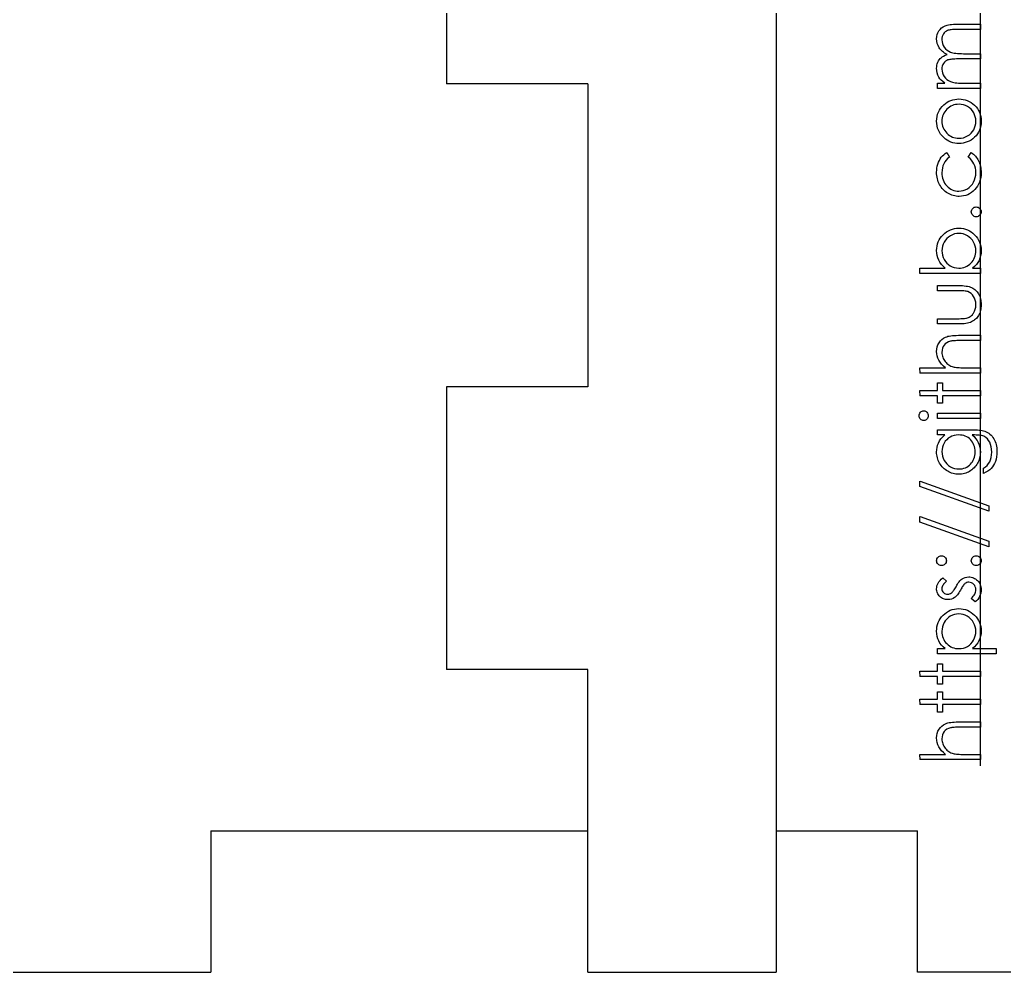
# Model space of a CAD drawing. Header units: millimetres. Extents: x -495 to 17, y 155 to 441.
# Drawn here: x -449.4 to -407.59, y 155.29 to 195.72 of the extents above; entities that cross this region are included whole.
import ezdxf

# ---------------------------------------------------------------- set-up
doc = ezdxf.new("R2010")
doc.units = ezdxf.units.MM

msp = doc.modelspace()

# ---------------------------------------------------------------- linework, layer by layer
at = {"color": 7, "linetype": 'Continuous', "lineweight": 25}
for p, q in [((-417.279, 317.286), (-417.279, 155.286)), ((-431.279, 205), (-431.279, 193)), ((-425.279, 193), (-431.279, 193)), ((-425.279, 193), (-425.279, 180.143)), ((-431.279, 180.143), (-431.279, 168.143)), ((-425.279, 180.143), (-431.279, 180.143)), ((-425.279, 168.143), (-431.279, 168.143)), ((-425.279, 155.286), (-425.279, 168.143)), ((-441.279, 161.286), (-425.279, 161.286)), ((-441.279, 161.286), (-441.279, 155.286)), ((-417.279, 161.286), (-411.279, 161.286)), ((-411.279, 155.286), (-411.279, 161.286)), ((-453.279, 155.286), (-441.279, 155.286)), ((-425.279, 155.286), (-417.279, 155.286)), ((-399.279, 155.286), (-411.279, 155.286))]:
    msp.add_line(p, q, dxfattribs=at)
at = {"color": 7, "linetype": 'Continuous'}
msp.add_line((-408.607, 164.056), (-408.607, 293.248), dxfattribs=at)
at = {"color": 7, "linetype": 'Continuous', "flags": 128}
for points in [[(-410.434, 192.806), (-410.434, 193.03), (-410.434, 193.03), (-410.116, 193.03), (-410.116, 193.03), (-410.198, 193.092), (-410.268, 193.155), (-410.326, 193.219), (-410.373, 193.283), (-410.373, 193.283), (-410.414, 193.374), (-410.443, 193.467), (-410.46, 193.562), (-410.466, 193.66), (-410.466, 193.66), (-410.462, 193.726), (-410.453, 193.79), (-410.436, 193.853), (-410.413, 193.913), (-410.384, 193.971), (-410.352, 194.023), (-410.315, 194.069), (-410.274, 194.11), (-410.226, 194.146), (-410.168, 194.181), (-410.101, 194.212), (-410.024, 194.241), (-410.024, 194.241), (-410.077, 194.272), (-410.126, 194.304), (-410.172, 194.338), (-410.215, 194.373), (-410.254, 194.411), (-410.291, 194.45), (-410.324, 194.491), (-410.353, 194.534), (-410.402, 194.623), (-410.438, 194.716), (-410.459, 194.812), (-410.466, 194.912), (-410.466, 194.912), (-410.46, 195.003), (-410.442, 195.089), (-410.413, 195.17), (-410.371, 195.245), (-410.319, 195.313), (-410.257, 195.371), (-410.186, 195.42), (-410.106, 195.46), (-410.061, 195.476), (-410.01, 195.49), (-409.954, 195.503), (-409.893, 195.513), (-409.827, 195.52), (-409.755, 195.526), (-409.678, 195.529), (-409.596, 195.53), (-409.596, 195.53), (-408.607, 195.53), (-408.607, 195.53), (-408.607, 195.306), (-408.607, 195.306), (-409.597, 195.306), (-409.597, 195.306), (-409.667, 195.305), (-409.732, 195.303), (-409.791, 195.3), (-409.844, 195.295), (-409.891, 195.289), (-409.933, 195.282), (-409.969, 195.273), (-409.999, 195.263), (-410.051, 195.238), (-410.098, 195.206), (-410.139, 195.165), (-410.175, 195.118), (-410.204, 195.064), (-410.225, 195.005), (-410.237, 194.942), (-410.241, 194.873), (-410.241, 194.873), (-410.235, 194.788), (-410.216, 194.707), (-410.185, 194.63), (-410.141, 194.556), (-410.087, 194.489), (-410.024, 194.432), (-409.953, 194.384), (-409.874, 194.346), (-409.829, 194.331), (-409.777, 194.317), (-409.718, 194.306), (-409.651, 194.297), (-409.579, 194.29), (-409.499, 194.284), (-409.411, 194.281), (-409.317, 194.28), (-409.317, 194.28), (-408.607, 194.28), (-408.607, 194.28), (-408.607, 194.056), (-408.607, 194.056), (-409.536, 194.056), (-409.536, 194.056), (-409.614, 194.055), (-409.687, 194.053), (-409.752, 194.05), (-409.812, 194.045), (-409.864, 194.039), (-409.91, 194.032), (-409.949, 194.024), (-409.982, 194.014), (-410.038, 193.989), (-410.088, 193.957), (-410.132, 193.916), (-410.171, 193.868), (-410.202, 193.814), (-410.224, 193.754), (-410.237, 193.69), (-410.241, 193.621), (-410.241, 193.621), (-410.235, 193.54), (-410.217, 193.461), (-410.186, 193.385), (-410.144, 193.312), (-410.09, 193.245), (-410.029, 193.187), (-409.959, 193.138), (-409.881, 193.099), (-409.837, 193.083), (-409.788, 193.069), (-409.732, 193.057), (-409.672, 193.048), (-409.606, 193.04), (-409.535, 193.035), (-409.458, 193.031), (-409.375, 193.03), (-409.375, 193.03), (-408.607, 193.03), (-408.607, 193.03), (-408.607, 192.806), (-408.607, 192.806), (-410.434, 192.806)], [(-410.465, 191.412), (-410.461, 191.515), (-410.447, 191.613), (-410.423, 191.706), (-410.39, 191.796), (-410.348, 191.88), (-410.296, 191.96), (-410.235, 192.035), (-410.165, 192.107), (-410.165, 192.107), (-410.094, 192.165), (-410.021, 192.216), (-409.945, 192.259), (-409.865, 192.294), (-409.782, 192.322), (-409.696, 192.341), (-409.607, 192.353), (-409.515, 192.357), (-409.515, 192.357), (-409.422, 192.353), (-409.333, 192.34), (-409.246, 192.32), (-409.162, 192.291), (-409.081, 192.254), (-409.003, 192.208), (-408.929, 192.155), (-408.857, 192.093), (-408.79, 192.024), (-408.733, 191.951), (-408.685, 191.873), (-408.645, 191.791), (-408.614, 191.703), (-408.592, 191.611), (-408.579, 191.514), (-408.575, 191.412), (-408.575, 191.412), (-408.579, 191.31), (-408.592, 191.213), (-408.614, 191.121), (-408.645, 191.033), (-408.685, 190.95), (-408.733, 190.872), (-408.79, 190.799), (-408.857, 190.73), (-408.929, 190.668), (-409.003, 190.615), (-409.081, 190.569), (-409.162, 190.532), (-409.246, 190.503), (-409.333, 190.482), (-409.422, 190.47), (-409.515, 190.466), (-409.515, 190.466), (-409.607, 190.47), (-409.696, 190.481), (-409.781, 190.501), (-409.864, 190.529), (-409.943, 190.564), (-410.02, 190.607), (-410.093, 190.658), (-410.163, 190.716), (-410.163, 190.716), (-410.234, 190.787), (-410.295, 190.863), (-410.347, 190.943), (-410.39, 191.028), (-410.423, 191.117), (-410.447, 191.211), (-410.461, 191.31), (-410.466, 191.412)], [(-410.241, 191.411), (-410.238, 191.339), (-410.228, 191.269), (-410.211, 191.201), (-410.188, 191.137), (-410.158, 191.074), (-410.122, 191.014), (-410.078, 190.957), (-410.028, 190.903), (-409.974, 190.853), (-409.916, 190.81), (-409.856, 190.773), (-409.793, 190.743), (-409.727, 190.72), (-409.659, 190.704), (-409.588, 190.694), (-409.514, 190.69), (-409.514, 190.69), (-409.418, 190.696), (-409.325, 190.714), (-409.236, 190.745), (-409.15, 190.787), (-409.071, 190.84), (-409.001, 190.901), (-408.941, 190.971), (-408.891, 191.049), (-408.851, 191.134), (-408.822, 191.222), (-408.804, 191.315), (-408.799, 191.411), (-408.799, 191.411), (-408.804, 191.508), (-408.822, 191.601), (-408.851, 191.689), (-408.891, 191.774), (-408.941, 191.852), (-409.001, 191.922), (-409.071, 191.983), (-409.15, 192.035), (-409.236, 192.078), (-409.325, 192.109), (-409.418, 192.127), (-409.514, 192.133), (-409.514, 192.133), (-409.588, 192.129), (-409.659, 192.119), (-409.727, 192.103), (-409.793, 192.08), (-409.856, 192.049), (-409.916, 192.012), (-409.974, 191.969), (-410.028, 191.919), (-410.078, 191.865), (-410.122, 191.808), (-410.158, 191.748), (-410.188, 191.686), (-410.211, 191.621), (-410.228, 191.554), (-410.238, 191.484), (-410.241, 191.411)], [(-410.037, 190.081), (-409.921, 189.894), (-409.921, 189.894), (-409.996, 189.83), (-410.061, 189.76), (-410.116, 189.686), (-410.161, 189.606), (-410.196, 189.519), (-410.221, 189.428), (-410.236, 189.331), (-410.241, 189.228), (-410.241, 189.228), (-410.238, 189.146), (-410.228, 189.067), (-410.212, 188.992), (-410.189, 188.92), (-410.16, 188.852), (-410.124, 188.788), (-410.081, 188.727), (-410.032, 188.669), (-409.979, 188.617), (-409.922, 188.572), (-409.863, 188.533), (-409.801, 188.502), (-409.736, 188.478), (-409.669, 188.461), (-409.598, 188.45), (-409.525, 188.447), (-409.525, 188.447), (-409.429, 188.453), (-409.336, 188.472), (-409.247, 188.504), (-409.16, 188.549), (-409.079, 188.605), (-409.007, 188.671), (-408.946, 188.745), (-408.894, 188.83), (-408.852, 188.922), (-408.822, 189.019), (-408.805, 189.122), (-408.799, 189.23), (-408.799, 189.23), (-408.804, 189.329), (-408.819, 189.424), (-408.844, 189.513), (-408.879, 189.599), (-408.924, 189.68), (-408.979, 189.755), (-409.044, 189.827), (-409.119, 189.894), (-409.119, 189.894), (-408.996, 190.081), (-408.996, 190.081), (-408.948, 190.047), (-408.902, 190.01), (-408.859, 189.97), (-408.818, 189.928), (-408.781, 189.883), (-408.746, 189.834), (-408.714, 189.783), (-408.685, 189.729), (-408.659, 189.673), (-408.637, 189.615), (-408.618, 189.555), (-408.602, 189.493), (-408.59, 189.43), (-408.582, 189.364), (-408.576, 189.296), (-408.575, 189.226), (-408.575, 189.226), (-408.579, 189.12), (-408.592, 189.019), (-408.613, 188.922), (-408.642, 188.83), (-408.681, 188.743), (-408.727, 188.66), (-408.782, 188.581), (-408.846, 188.508), (-408.916, 188.441), (-408.989, 188.383), (-409.066, 188.334), (-409.146, 188.294), (-409.231, 188.262), (-409.318, 188.24), (-409.41, 188.227), (-409.505, 188.222), (-409.505, 188.222), (-409.57, 188.224), (-409.633, 188.231), (-409.696, 188.241), (-409.757, 188.256), (-409.817, 188.274), (-409.876, 188.297), (-409.934, 188.325), (-409.99, 188.356), (-410.045, 188.391), (-410.096, 188.429), (-410.145, 188.47), (-410.19, 188.514), (-410.232, 188.561), (-410.271, 188.612), (-410.307, 188.666), (-410.34, 188.723), (-410.369, 188.782), (-410.395, 188.843), (-410.417, 188.905), (-410.434, 188.97), (-410.448, 189.036), (-410.458, 189.104), (-410.464, 189.173), (-410.466, 189.245), (-410.466, 189.245), (-410.462, 189.335), (-410.452, 189.423), (-410.435, 189.51), (-410.41, 189.595), (-410.38, 189.676), (-410.346, 189.751), (-410.308, 189.819), (-410.265, 189.882), (-410.217, 189.938), (-410.164, 189.99), (-410.104, 190.038), (-410.037, 190.081)], [(-408.991, 187.565), (-408.987, 187.607), (-408.976, 187.645), (-408.957, 187.68), (-408.931, 187.713), (-408.899, 187.739), (-408.864, 187.759), (-408.825, 187.77), (-408.783, 187.774), (-408.783, 187.774), (-408.742, 187.77), (-408.703, 187.759), (-408.668, 187.739), (-408.636, 187.713), (-408.609, 187.68), (-408.59, 187.645), (-408.579, 187.607), (-408.575, 187.565), (-408.575, 187.565), (-408.579, 187.524), (-408.59, 187.486), (-408.609, 187.45), (-408.636, 187.418), (-408.668, 187.392), (-408.703, 187.373), (-408.742, 187.361), (-408.783, 187.357), (-408.783, 187.357), (-408.825, 187.361), (-408.864, 187.373), (-408.899, 187.392), (-408.931, 187.418), (-408.957, 187.45), (-408.976, 187.486), (-408.987, 187.524), (-408.991, 187.565)], [(-408.607, 184.953), (-411.171, 184.953), (-411.171, 184.953), (-411.171, 185.177), (-411.171, 185.177), (-410.102, 185.177), (-410.102, 185.177), (-410.188, 185.255), (-410.261, 185.337), (-410.324, 185.423), (-410.375, 185.514), (-410.415, 185.61), (-410.443, 185.709), (-410.46, 185.814), (-410.466, 185.923), (-410.466, 185.923), (-410.461, 186.019), (-410.448, 186.113), (-410.427, 186.203), (-410.396, 186.289), (-410.357, 186.371), (-410.31, 186.45), (-410.254, 186.525), (-410.189, 186.597), (-410.118, 186.662), (-410.043, 186.719), (-409.964, 186.767), (-409.882, 186.807), (-409.797, 186.837), (-409.707, 186.859), (-409.614, 186.872), (-409.517, 186.876), (-409.517, 186.876), (-409.421, 186.872), (-409.329, 186.859), (-409.24, 186.837), (-409.155, 186.806), (-409.073, 186.766), (-408.996, 186.717), (-408.921, 186.66), (-408.851, 186.594), (-408.786, 186.522), (-408.73, 186.446), (-408.682, 186.367), (-408.644, 186.284), (-408.613, 186.197), (-408.592, 186.107), (-408.579, 186.013), (-408.575, 185.916), (-408.575, 185.916), (-408.58, 185.804), (-408.597, 185.699), (-408.625, 185.599), (-408.663, 185.504), (-408.714, 185.414), (-408.778, 185.33), (-408.855, 185.251), (-408.945, 185.177), (-408.945, 185.177), (-408.607, 185.177), (-408.607, 185.177), (-408.607, 184.953)], [(-408.799, 185.914), (-408.805, 186.012), (-408.822, 186.106), (-408.852, 186.196), (-408.893, 186.283), (-408.945, 186.363), (-409.006, 186.435), (-409.077, 186.498), (-409.157, 186.552), (-409.244, 186.596), (-409.332, 186.627), (-409.423, 186.646), (-409.517, 186.652), (-409.517, 186.652), (-409.61, 186.645), (-409.702, 186.627), (-409.791, 186.595), (-409.878, 186.551), (-409.959, 186.496), (-410.031, 186.433), (-410.093, 186.361), (-410.146, 186.28), (-410.188, 186.194), (-410.217, 186.104), (-410.235, 186.012), (-410.241, 185.917), (-410.241, 185.917), (-410.235, 185.82), (-410.217, 185.726), (-410.188, 185.634), (-410.146, 185.544), (-410.093, 185.461), (-410.033, 185.388), (-409.965, 185.325), (-409.888, 185.272), (-409.805, 185.231), (-409.716, 185.201), (-409.622, 185.184), (-409.524, 185.177), (-409.524, 185.177), (-409.448, 185.181), (-409.375, 185.191), (-409.306, 185.208), (-409.24, 185.231), (-409.177, 185.261), (-409.117, 185.297), (-409.06, 185.34), (-409.007, 185.39), (-408.958, 185.444), (-408.916, 185.503), (-408.88, 185.563), (-408.851, 185.627), (-408.828, 185.694), (-408.812, 185.764), (-408.802, 185.838), (-408.799, 185.914)], [(-410.434, 182.806), (-410.434, 183.03), (-410.434, 183.03), (-409.586, 183.03), (-409.586, 183.03), (-409.512, 183.031), (-409.443, 183.032), (-409.381, 183.035), (-409.324, 183.039), (-409.274, 183.044), (-409.23, 183.05), (-409.192, 183.057), (-409.159, 183.066), (-409.159, 183.066), (-409.118, 183.081), (-409.08, 183.098), (-409.044, 183.119), (-409.01, 183.143), (-408.978, 183.17), (-408.948, 183.2), (-408.921, 183.232), (-408.896, 183.268), (-408.854, 183.347), (-408.823, 183.433), (-408.805, 183.526), (-408.799, 183.627), (-408.799, 183.627), (-408.805, 183.727), (-408.822, 183.819), (-408.852, 183.903), (-408.893, 183.979), (-408.944, 184.046), (-409.002, 184.101), (-409.068, 184.146), (-409.141, 184.179), (-409.141, 184.179), (-409.171, 184.187), (-409.208, 184.195), (-409.253, 184.201), (-409.305, 184.207), (-409.364, 184.211), (-409.431, 184.213), (-409.505, 184.215), (-409.586, 184.216), (-409.586, 184.216), (-410.434, 184.216), (-410.434, 184.216), (-410.434, 184.44), (-410.434, 184.44), (-409.544, 184.44), (-409.544, 184.44), (-409.453, 184.439), (-409.368, 184.435), (-409.289, 184.428), (-409.215, 184.418), (-409.147, 184.405), (-409.086, 184.39), (-409.03, 184.371), (-408.979, 184.35), (-408.933, 184.326), (-408.89, 184.3), (-408.849, 184.27), (-408.81, 184.237), (-408.774, 184.202), (-408.741, 184.164), (-408.71, 184.123), (-408.682, 184.079), (-408.657, 184.032), (-408.635, 183.983), (-408.617, 183.93), (-408.602, 183.875), (-408.59, 183.816), (-408.581, 183.755), (-408.576, 183.692), (-408.575, 183.625), (-408.575, 183.625), (-408.576, 183.558), (-408.581, 183.494), (-408.59, 183.433), (-408.602, 183.374), (-408.617, 183.319), (-408.635, 183.266), (-408.657, 183.216), (-408.682, 183.169), (-408.71, 183.125), (-408.741, 183.083), (-408.774, 183.045), (-408.81, 183.009), (-408.85, 182.976), (-408.891, 182.947), (-408.935, 182.92), (-408.982, 182.896), (-409.033, 182.875), (-409.09, 182.856), (-409.153, 182.841), (-409.223, 182.828), (-409.298, 182.818), (-409.379, 182.811), (-409.467, 182.807), (-409.561, 182.806), (-409.561, 182.806), (-410.434, 182.806)], [(-411.17, 180.722), (-411.171, 180.947), (-411.171, 180.947), (-410.088, 180.947), (-410.088, 180.947), (-410.177, 181.021), (-410.254, 181.099), (-410.319, 181.18), (-410.372, 181.265), (-410.413, 181.354), (-410.442, 181.447), (-410.46, 181.542), (-410.466, 181.642), (-410.466, 181.642), (-410.459, 181.743), (-410.44, 181.838), (-410.407, 181.927), (-410.362, 182.01), (-410.306, 182.086), (-410.241, 182.151), (-410.168, 182.205), (-410.085, 182.248), (-410.038, 182.266), (-409.985, 182.282), (-409.927, 182.295), (-409.862, 182.306), (-409.79, 182.314), (-409.713, 182.32), (-409.629, 182.324), (-409.54, 182.325), (-409.54, 182.325), (-408.607, 182.325), (-408.607, 182.325), (-408.607, 182.101), (-408.607, 182.101), (-409.466, 182.101), (-409.466, 182.101), (-409.541, 182.1), (-409.609, 182.099), (-409.67, 182.097), (-409.725, 182.094), (-409.774, 182.091), (-409.817, 182.086), (-409.853, 182.081), (-409.882, 182.075), (-409.882, 182.075), (-409.966, 182.047), (-410.038, 182.011), (-410.101, 181.966), (-410.151, 181.912), (-410.191, 181.848), (-410.219, 181.776), (-410.236, 181.693), (-410.241, 181.602), (-410.241, 181.602), (-410.239, 181.548), (-410.233, 181.496), (-410.222, 181.444), (-410.206, 181.394), (-410.187, 181.346), (-410.163, 181.299), (-410.135, 181.254), (-410.102, 181.21), (-410.066, 181.168), (-410.028, 181.131), (-409.988, 181.096), (-409.946, 181.066), (-409.902, 181.039), (-409.856, 181.016), (-409.808, 180.997), (-409.757, 180.981), (-409.757, 180.981), (-409.721, 180.973), (-409.677, 180.966), (-409.627, 180.96), (-409.569, 180.955), (-409.504, 180.952), (-409.432, 180.949), (-409.353, 180.947), (-409.267, 180.947), (-409.267, 180.947), (-408.607, 180.947), (-408.607, 180.947), (-408.607, 180.722), (-408.607, 180.722), (-411.171, 180.722)], [(-411.17, 179.761), (-411.171, 179.985), (-411.171, 179.985), (-410.434, 179.985), (-410.434, 179.985), (-410.434, 180.306), (-410.434, 180.306), (-410.209, 180.306), (-410.209, 180.306), (-410.209, 179.985), (-410.209, 179.985), (-408.607, 179.985), (-408.607, 179.985), (-408.607, 179.761), (-408.607, 179.761), (-410.209, 179.761), (-410.209, 179.761), (-410.209, 179.44), (-410.209, 179.44), (-410.434, 179.44), (-410.434, 179.44), (-410.434, 179.761), (-410.434, 179.761), (-411.171, 179.761)], [(-411.203, 178.91), (-411.199, 178.952), (-411.189, 178.991), (-411.171, 179.026), (-411.146, 179.058), (-411.117, 179.085), (-411.084, 179.104), (-411.048, 179.116), (-411.009, 179.12), (-411.009, 179.12), (-410.972, 179.116), (-410.937, 179.104), (-410.904, 179.085), (-410.875, 179.058), (-410.85, 179.026), (-410.832, 178.991), (-410.822, 178.952), (-410.818, 178.91), (-410.818, 178.91), (-410.822, 178.869), (-410.832, 178.832), (-410.85, 178.796), (-410.875, 178.764), (-410.904, 178.738), (-410.937, 178.719), (-410.972, 178.707), (-411.009, 178.703), (-411.009, 178.703), (-411.048, 178.707), (-411.084, 178.719), (-411.117, 178.738), (-411.146, 178.764), (-411.171, 178.796), (-411.189, 178.832), (-411.199, 178.869), (-411.203, 178.91)], [(-410.434, 178.799), (-410.434, 179.024), (-410.434, 179.024), (-408.607, 179.024), (-408.607, 179.024), (-408.607, 178.799), (-408.607, 178.799), (-410.434, 178.799)], [(-410.434, 178.094), (-410.434, 178.319), (-410.434, 178.319), (-408.984, 178.319), (-408.984, 178.319), (-408.891, 178.318), (-408.805, 178.315), (-408.725, 178.309), (-408.652, 178.302), (-408.585, 178.292), (-408.525, 178.281), (-408.471, 178.267), (-408.423, 178.252), (-408.423, 178.252), (-408.362, 178.227), (-408.305, 178.198), (-408.252, 178.165), (-408.201, 178.127), (-408.155, 178.085), (-408.112, 178.04), (-408.073, 177.989), (-408.037, 177.935), (-408.005, 177.877), (-407.978, 177.817), (-407.955, 177.753), (-407.936, 177.687), (-407.921, 177.617), (-407.91, 177.545), (-407.903, 177.47), (-407.901, 177.393), (-407.901, 177.393), (-407.905, 177.279), (-407.918, 177.172), (-407.939, 177.071), (-407.969, 176.975), (-408.005, 176.887), (-408.047, 176.807), (-408.095, 176.736), (-408.148, 176.674), (-408.211, 176.617), (-408.287, 176.562), (-408.376, 176.51), (-408.478, 176.46), (-408.478, 176.46), (-408.478, 176.684), (-408.478, 176.684), (-408.394, 176.74), (-408.322, 176.805), (-408.262, 176.877), (-408.212, 176.957), (-408.174, 177.045), (-408.147, 177.144), (-408.131, 177.252), (-408.126, 177.371), (-408.126, 177.371), (-408.131, 177.488), (-408.147, 177.596), (-408.174, 177.694), (-408.212, 177.783), (-408.259, 177.861), (-408.31, 177.927), (-408.367, 177.98), (-408.429, 178.023), (-408.465, 178.04), (-408.505, 178.054), (-408.552, 178.066), (-408.603, 178.076), (-408.66, 178.084), (-408.722, 178.09), (-408.789, 178.093), (-408.862, 178.094), (-408.862, 178.094), (-408.957, 178.094), (-408.957, 178.094), (-408.877, 178.024), (-408.807, 177.947), (-408.747, 177.862), (-408.697, 177.77), (-408.658, 177.673), (-408.629, 177.573), (-408.612, 177.47), (-408.607, 177.364), (-408.607, 177.364), (-408.609, 177.301), (-408.614, 177.24), (-408.624, 177.179), (-408.638, 177.12), (-408.655, 177.061), (-408.676, 177.003), (-408.702, 176.946), (-408.731, 176.891), (-408.763, 176.837), (-408.798, 176.787), (-408.836, 176.739), (-408.877, 176.694), (-408.92, 176.653), (-408.965, 176.615), (-409.014, 176.58), (-409.065, 176.548), (-409.118, 176.52), (-409.173, 176.496), (-409.228, 176.475), (-409.285, 176.458), (-409.343, 176.445), (-409.403, 176.435), (-409.464, 176.429), (-409.526, 176.427), (-409.526, 176.427), (-409.588, 176.429), (-409.65, 176.436), (-409.71, 176.445), (-409.769, 176.459), (-409.827, 176.477), (-409.884, 176.498), (-409.94, 176.524), (-409.995, 176.553), (-410.048, 176.586), (-410.098, 176.622), (-410.145, 176.661), (-410.19, 176.703), (-410.231, 176.749), (-410.27, 176.797), (-410.306, 176.848), (-410.339, 176.902), (-410.368, 176.958), (-410.394, 177.014), (-410.416, 177.072), (-410.434, 177.13), (-410.448, 177.189), (-410.458, 177.249), (-410.464, 177.31), (-410.466, 177.371), (-410.466, 177.371), (-410.461, 177.472), (-410.446, 177.569), (-410.422, 177.662), (-410.388, 177.753), (-410.342, 177.84), (-410.281, 177.927), (-410.205, 178.011), (-410.114, 178.094), (-410.114, 178.094), (-410.434, 178.094)], [(-410.241, 177.389), (-410.235, 177.291), (-410.217, 177.196), (-410.188, 177.106), (-410.146, 177.018), (-410.093, 176.937), (-410.032, 176.865), (-409.961, 176.803), (-409.882, 176.749), (-409.796, 176.706), (-409.706, 176.676), (-409.613, 176.658), (-409.517, 176.652), (-409.517, 176.652), (-409.444, 176.655), (-409.375, 176.664), (-409.308, 176.68), (-409.245, 176.702), (-409.186, 176.73), (-409.129, 176.765), (-409.075, 176.806), (-409.025, 176.853), (-408.98, 176.905), (-408.94, 176.961), (-408.907, 177.021), (-408.88, 177.085), (-408.859, 177.152), (-408.843, 177.223), (-408.834, 177.297), (-408.831, 177.376), (-408.831, 177.376), (-408.834, 177.455), (-408.843, 177.53), (-408.858, 177.601), (-408.879, 177.668), (-408.906, 177.731), (-408.94, 177.79), (-408.979, 177.846), (-409.024, 177.897), (-409.074, 177.943), (-409.128, 177.983), (-409.186, 178.017), (-409.247, 178.045), (-409.312, 178.067), (-409.381, 178.082), (-409.453, 178.091), (-409.53, 178.094), (-409.53, 178.094), (-409.63, 178.089), (-409.723, 178.072), (-409.812, 178.043), (-409.895, 178.004), (-409.971, 177.953), (-410.038, 177.894), (-410.098, 177.825), (-410.149, 177.747), (-410.189, 177.662), (-410.218, 177.574), (-410.235, 177.483), (-410.241, 177.389)], [(-411.17, 176.139), (-408.254, 175.093), (-408.254, 175.093), (-408.254, 174.857), (-408.254, 174.857), (-411.171, 175.903), (-411.171, 175.903), (-411.171, 176.139)], [(-411.17, 174.633), (-408.254, 173.587), (-408.254, 173.587), (-408.254, 173.351), (-408.254, 173.351), (-411.171, 174.396), (-411.171, 174.396), (-411.171, 174.633)], [(-410.465, 172.758), (-410.462, 172.799), (-410.451, 172.838), (-410.432, 172.873), (-410.405, 172.905), (-410.373, 172.931), (-410.338, 172.951), (-410.299, 172.962), (-410.257, 172.966), (-410.257, 172.966), (-410.215, 172.962), (-410.177, 172.951), (-410.142, 172.931), (-410.11, 172.905), (-410.083, 172.873), (-410.064, 172.838), (-410.053, 172.799), (-410.049, 172.758), (-410.049, 172.758), (-410.053, 172.716), (-410.064, 172.678), (-410.083, 172.642), (-410.11, 172.61), (-410.142, 172.584), (-410.177, 172.565), (-410.215, 172.553), (-410.257, 172.549), (-410.257, 172.549), (-410.298, 172.553), (-410.337, 172.565), (-410.372, 172.584), (-410.404, 172.61), (-410.431, 172.642), (-410.45, 172.678), (-410.462, 172.716), (-410.466, 172.758)], [(-408.991, 172.758), (-408.987, 172.799), (-408.976, 172.838), (-408.957, 172.873), (-408.931, 172.905), (-408.899, 172.931), (-408.864, 172.951), (-408.825, 172.962), (-408.783, 172.966), (-408.783, 172.966), (-408.742, 172.962), (-408.703, 172.951), (-408.668, 172.931), (-408.636, 172.905), (-408.609, 172.873), (-408.59, 172.838), (-408.579, 172.799), (-408.575, 172.758), (-408.575, 172.758), (-408.579, 172.716), (-408.59, 172.678), (-408.609, 172.642), (-408.636, 172.61), (-408.668, 172.584), (-408.703, 172.565), (-408.742, 172.553), (-408.783, 172.549), (-408.783, 172.549), (-408.825, 172.553), (-408.864, 172.565), (-408.899, 172.584), (-408.931, 172.61), (-408.957, 172.642), (-408.976, 172.678), (-408.987, 172.716), (-408.991, 172.758)], [(-410.206, 172.036), (-410.049, 171.884), (-410.049, 171.884), (-410.094, 171.844), (-410.133, 171.804), (-410.166, 171.764), (-410.193, 171.725), (-410.214, 171.685), (-410.229, 171.646), (-410.238, 171.607), (-410.241, 171.569), (-410.241, 171.569), (-410.237, 171.522), (-410.223, 171.478), (-410.2, 171.438), (-410.168, 171.401), (-410.129, 171.37), (-410.087, 171.349), (-410.043, 171.336), (-409.995, 171.331), (-409.995, 171.331), (-409.952, 171.335), (-409.911, 171.347), (-409.87, 171.366), (-409.83, 171.393), (-409.83, 171.393), (-409.809, 171.411), (-409.788, 171.433), (-409.765, 171.459), (-409.742, 171.49), (-409.718, 171.525), (-409.693, 171.564), (-409.668, 171.607), (-409.641, 171.654), (-409.641, 171.654), (-409.608, 171.712), (-409.576, 171.766), (-409.543, 171.814), (-409.511, 171.858), (-409.479, 171.896), (-409.447, 171.93), (-409.416, 171.959), (-409.385, 171.983), (-409.385, 171.983), (-409.32, 172.02), (-409.251, 172.047), (-409.179, 172.063), (-409.102, 172.069), (-409.102, 172.069), (-409.048, 172.066), (-408.996, 172.059), (-408.946, 172.047), (-408.899, 172.03), (-408.853, 172.008), (-408.809, 171.982), (-408.768, 171.951), (-408.728, 171.915), (-408.692, 171.876), (-408.661, 171.834), (-408.635, 171.79), (-408.613, 171.743), (-408.596, 171.694), (-408.584, 171.643), (-408.577, 171.589), (-408.575, 171.533), (-408.575, 171.533), (-408.579, 171.458), (-408.591, 171.384), (-408.612, 171.312), (-408.641, 171.241), (-408.677, 171.175), (-408.719, 171.114), (-408.767, 171.059), (-408.822, 171.011), (-408.822, 171.011), (-408.991, 171.16), (-408.991, 171.16), (-408.946, 171.203), (-408.907, 171.246), (-408.874, 171.291), (-408.847, 171.335), (-408.826, 171.381), (-408.811, 171.427), (-408.802, 171.474), (-408.799, 171.522), (-408.799, 171.522), (-408.804, 171.586), (-408.821, 171.646), (-408.848, 171.7), (-408.887, 171.75), (-408.932, 171.791), (-408.982, 171.821), (-409.035, 171.838), (-409.093, 171.844), (-409.093, 171.844), (-409.14, 171.84), (-409.185, 171.829), (-409.228, 171.81), (-409.267, 171.783), (-409.267, 171.783), (-409.286, 171.765), (-409.307, 171.742), (-409.329, 171.715), (-409.351, 171.683), (-409.376, 171.646), (-409.401, 171.604), (-409.427, 171.557), (-409.455, 171.506), (-409.455, 171.506), (-409.487, 171.45), (-409.519, 171.399), (-409.55, 171.353), (-409.581, 171.311), (-409.612, 171.274), (-409.643, 171.242), (-409.674, 171.214), (-409.705, 171.191), (-409.705, 171.191), (-409.768, 171.154), (-409.837, 171.128), (-409.909, 171.112), (-409.986, 171.107), (-409.986, 171.107), (-410.037, 171.109), (-410.085, 171.115), (-410.131, 171.126), (-410.175, 171.14), (-410.217, 171.158), (-410.257, 171.181), (-410.294, 171.207), (-410.329, 171.238), (-410.361, 171.272), (-410.389, 171.308), (-410.413, 171.346), (-410.432, 171.386), (-410.447, 171.428), (-410.457, 171.473), (-410.464, 171.52), (-410.466, 171.569), (-410.466, 171.569), (-410.462, 171.627), (-410.45, 171.685), (-410.429, 171.743), (-410.4, 171.802), (-410.364, 171.86), (-410.319, 171.919), (-410.267, 171.978), (-410.206, 172.036)], [(-410.434, 168.799), (-410.434, 169.024), (-410.434, 169.024), (-410.095, 169.024), (-410.095, 169.024), (-410.185, 169.097), (-410.262, 169.176), (-410.326, 169.26), (-410.377, 169.35), (-410.416, 169.445), (-410.444, 169.545), (-410.46, 169.651), (-410.466, 169.762), (-410.466, 169.762), (-410.461, 169.859), (-410.449, 169.953), (-410.427, 170.043), (-410.396, 170.13), (-410.358, 170.213), (-410.31, 170.292), (-410.254, 170.368), (-410.19, 170.44), (-410.119, 170.507), (-410.044, 170.564), (-409.967, 170.612), (-409.886, 170.652), (-409.801, 170.683), (-409.712, 170.705), (-409.62, 170.718), (-409.525, 170.722), (-409.525, 170.722), (-409.428, 170.718), (-409.334, 170.705), (-409.245, 170.683), (-409.158, 170.653), (-409.076, 170.613), (-408.997, 170.565), (-408.923, 170.509), (-408.852, 170.443), (-408.786, 170.371), (-408.73, 170.296), (-408.683, 170.217), (-408.644, 170.135), (-408.614, 170.049), (-408.592, 169.959), (-408.579, 169.865), (-408.575, 169.769), (-408.575, 169.769), (-408.58, 169.66), (-408.597, 169.555), (-408.626, 169.456), (-408.666, 169.36), (-408.717, 169.27), (-408.779, 169.183), (-408.853, 169.101), (-408.938, 169.024), (-408.938, 169.024), (-407.934, 169.024), (-407.934, 169.024), (-407.934, 168.799), (-407.934, 168.799), (-410.434, 168.799)], [(-410.241, 169.76), (-410.238, 169.684), (-410.228, 169.611), (-410.212, 169.54), (-410.189, 169.473), (-410.16, 169.409), (-410.125, 169.349), (-410.082, 169.291), (-410.033, 169.236), (-409.98, 169.186), (-409.923, 169.143), (-409.863, 169.107), (-409.8, 169.077), (-409.734, 169.054), (-409.664, 169.037), (-409.592, 169.027), (-409.516, 169.024), (-409.516, 169.024), (-409.417, 169.03), (-409.323, 169.047), (-409.235, 169.077), (-409.151, 169.118), (-409.074, 169.171), (-409.006, 169.234), (-408.946, 169.307), (-408.894, 169.39), (-408.853, 169.48), (-408.822, 169.572), (-408.805, 169.666), (-408.799, 169.763), (-408.799, 169.763), (-408.805, 169.858), (-408.823, 169.951), (-408.853, 170.04), (-408.895, 170.126), (-408.947, 170.207), (-409.009, 170.279), (-409.081, 170.342), (-409.163, 170.397), (-409.25, 170.441), (-409.338, 170.473), (-409.429, 170.491), (-409.523, 170.498), (-409.523, 170.498), (-409.616, 170.492), (-409.707, 170.473), (-409.797, 170.442), (-409.883, 170.398), (-409.963, 170.344), (-410.034, 170.281), (-410.095, 170.209), (-410.147, 170.129), (-410.188, 170.042), (-410.218, 169.952), (-410.235, 169.858), (-410.241, 169.76)], [(-411.17, 167.838), (-411.171, 168.062), (-411.171, 168.062), (-410.434, 168.062), (-410.434, 168.062), (-410.434, 168.383), (-410.434, 168.383), (-410.209, 168.383), (-410.209, 168.383), (-410.209, 168.062), (-410.209, 168.062), (-408.607, 168.062), (-408.607, 168.062), (-408.607, 167.838), (-408.607, 167.838), (-410.209, 167.838), (-410.209, 167.838), (-410.209, 167.517), (-410.209, 167.517), (-410.434, 167.517), (-410.434, 167.517), (-410.434, 167.838), (-410.434, 167.838), (-411.171, 167.838)], [(-411.17, 166.652), (-411.171, 166.876), (-411.171, 166.876), (-410.434, 166.876), (-410.434, 166.876), (-410.434, 167.197), (-410.434, 167.197), (-410.209, 167.197), (-410.209, 167.197), (-410.209, 166.876), (-410.209, 166.876), (-408.607, 166.876), (-408.607, 166.876), (-408.607, 166.652), (-408.607, 166.652), (-410.209, 166.652), (-410.209, 166.652), (-410.209, 166.331), (-410.209, 166.331), (-410.434, 166.331), (-410.434, 166.331), (-410.434, 166.652), (-410.434, 166.652), (-411.171, 166.652)], [(-411.17, 164.312), (-411.171, 164.536), (-411.171, 164.536), (-410.088, 164.536), (-410.088, 164.536), (-410.177, 164.611), (-410.254, 164.689), (-410.319, 164.77), (-410.372, 164.855), (-410.413, 164.944), (-410.442, 165.036), (-410.46, 165.132), (-410.466, 165.232), (-410.466, 165.232), (-410.459, 165.333), (-410.44, 165.428), (-410.407, 165.517), (-410.362, 165.6), (-410.306, 165.675), (-410.241, 165.74), (-410.168, 165.794), (-410.085, 165.838), (-410.038, 165.856), (-409.985, 165.872), (-409.927, 165.885), (-409.862, 165.896), (-409.79, 165.904), (-409.713, 165.91), (-409.629, 165.914), (-409.54, 165.915), (-409.54, 165.915), (-408.607, 165.915), (-408.607, 165.915), (-408.607, 165.69), (-408.607, 165.69), (-409.466, 165.69), (-409.466, 165.69), (-409.541, 165.69), (-409.609, 165.689), (-409.67, 165.687), (-409.725, 165.684), (-409.774, 165.68), (-409.817, 165.676), (-409.853, 165.67), (-409.882, 165.664), (-409.882, 165.664), (-409.966, 165.637), (-410.038, 165.601), (-410.101, 165.556), (-410.151, 165.502), (-410.191, 165.438), (-410.219, 165.365), (-410.236, 165.283), (-410.241, 165.192), (-410.241, 165.192), (-410.239, 165.138), (-410.233, 165.085), (-410.222, 165.034), (-410.206, 164.984), (-410.187, 164.936), (-410.163, 164.889), (-410.135, 164.843), (-410.102, 164.799), (-410.066, 164.758), (-410.028, 164.72), (-409.988, 164.686), (-409.946, 164.656), (-409.902, 164.629), (-409.856, 164.606), (-409.808, 164.587), (-409.757, 164.571), (-409.757, 164.571), (-409.721, 164.563), (-409.677, 164.556), (-409.627, 164.55), (-409.569, 164.545), (-409.504, 164.541), (-409.432, 164.538), (-409.353, 164.537), (-409.267, 164.536), (-409.267, 164.536), (-408.607, 164.536), (-408.607, 164.536), (-408.607, 164.312), (-408.607, 164.312), (-411.171, 164.312)]]:
    msp.add_lwpolyline(points, dxfattribs=at)

doc.saveas('drawing.dxf')
